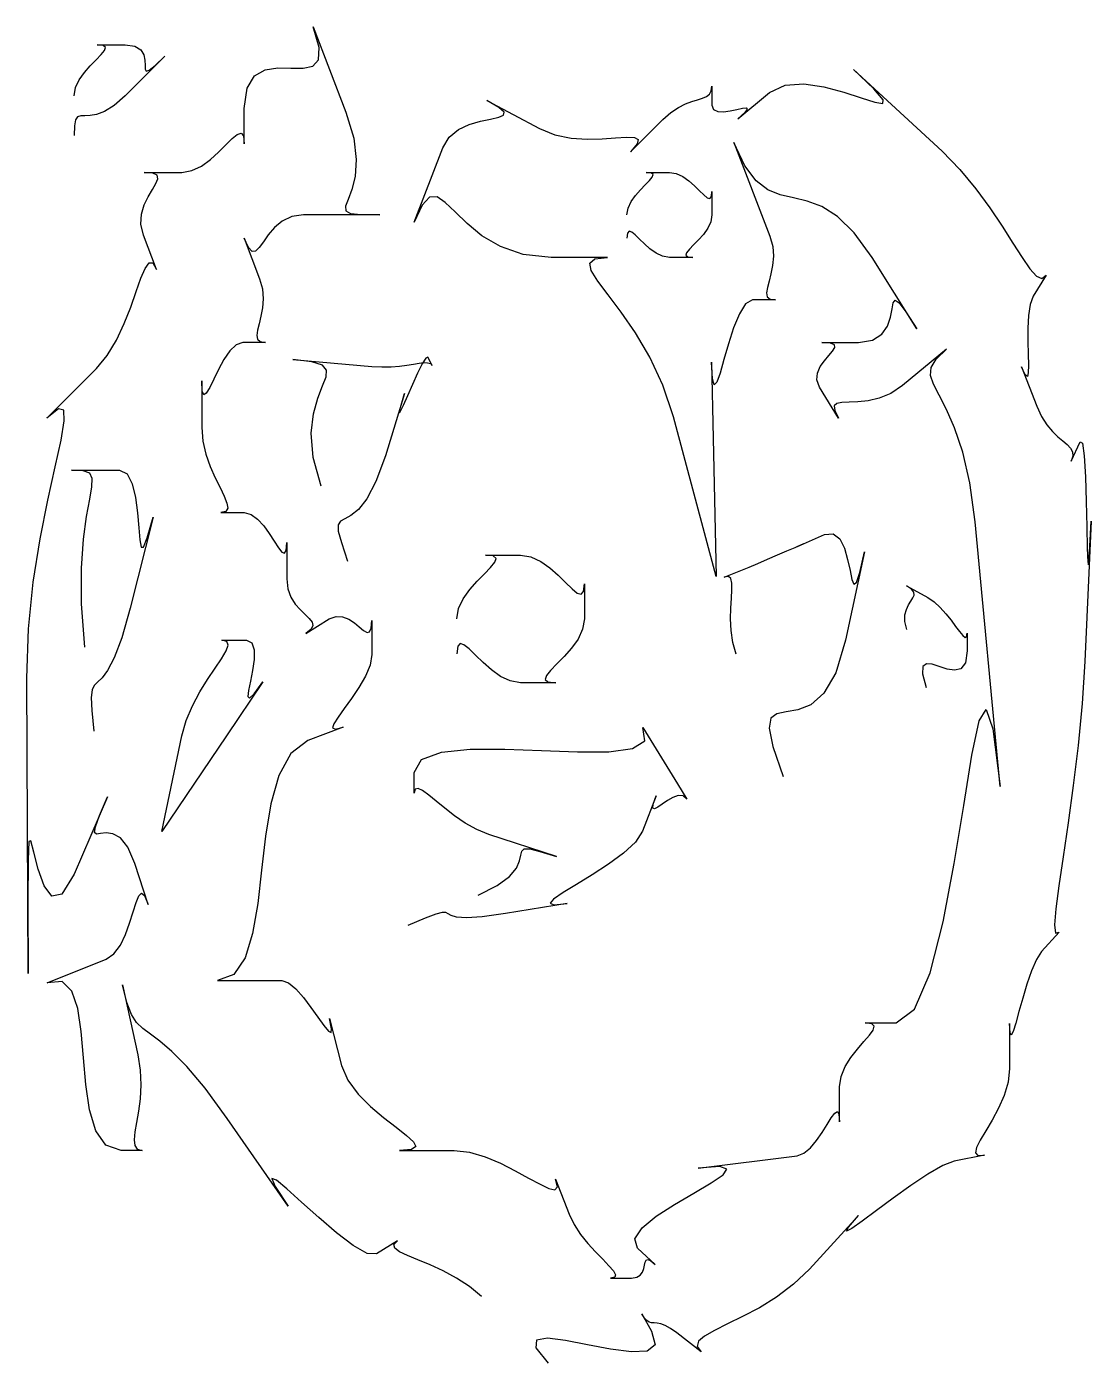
# Model space of a CAD drawing. Extents: x 1 to 224, y 2 to 223.
# Drawn here: x 119.89 to 144.92, y 80 to 111.42 of the extents above; entities that cross this region are included whole.
import ezdxf

# ---------------------------------------------------------------- set-up
doc = ezdxf.new("R2010")
doc.units = 0

msp = doc.modelspace()

# ---------------------------------------------------------------- linework, layer by layer
for points in [[(130.579, 81.564), (130.301, 81.801), (129.996, 82.001), (129.68, 82.168), (129.37, 82.309), (129.084, 82.427), (128.839, 82.529), (128.652, 82.619), (128.539, 82.704), (128.519, 82.787), (128.608, 82.876), (128.11, 82.568), (127.892, 82.58), (127.566, 82.765), (127.172, 83.065), (126.752, 83.425), (126.349, 83.788), (126.003, 84.099), (125.757, 84.301), (125.653, 84.339), (125.731, 84.155), (126.034, 83.694), (124.603, 85.754), (124.082, 86.463), (123.651, 86.975), (123.3, 87.33), (123.018, 87.569), (122.793, 87.735), (122.614, 87.868), (122.47, 88.009), (122.35, 88.2), (122.242, 88.481), (122.136, 88.895), (122.501, 87.25), (122.557, 86.886), (122.569, 86.541), (122.55, 86.218), (122.512, 85.923), (122.468, 85.661), (122.43, 85.436), (122.412, 85.252), (122.425, 85.115), (122.483, 85.03), (122.598, 85), (122.106, 85), (121.748, 85.125), (121.511, 85.464), (121.363, 85.957), (121.277, 86.548), (121.221, 87.181), (121.167, 87.796), (121.084, 88.338), (120.943, 88.748), (120.715, 88.97), (120.369, 88.946), (121.75, 89.499), (121.936, 89.628), (122.087, 89.831), (122.208, 90.081), (122.306, 90.349), (122.387, 90.608), (122.456, 90.829), (122.52, 90.986), (122.586, 91.05), (122.658, 90.993), (122.743, 90.787), (122.43, 91.75), (122.264, 92.132), (122.088, 92.35), (121.913, 92.447), (121.752, 92.466), (121.618, 92.45), (121.523, 92.44), (121.479, 92.479), (121.499, 92.611), (121.596, 92.877), (121.782, 93.32), (121, 91.5), (120.712, 91.025), (120.479, 90.981), (120.295, 91.225), (120.154, 91.617), (120.051, 92.015), (119.98, 92.278), (119.937, 92.266), (119.916, 91.836), (119.911, 90.848), (119.916, 89.161), (119.885, 96.109), (119.926, 97.266), (120.04, 98.364), (120.201, 99.381), (120.381, 100.292), (120.554, 101.074), (120.692, 101.703), (120.769, 102.155), (120.757, 102.407), (120.63, 102.436), (120.36, 102.217), (121.527, 103.385), (121.781, 103.694), (121.996, 104.057), (122.178, 104.445), (122.331, 104.834), (122.461, 105.198), (122.572, 105.509), (122.671, 105.742), (122.761, 105.872), (122.849, 105.871), (122.94, 105.715), (122.629, 106.526), (122.57, 106.782), (122.585, 107.019), (122.65, 107.235), (122.743, 107.428), (122.842, 107.595), (122.925, 107.736), (122.969, 107.849), (122.953, 107.932), (122.853, 107.983), (122.648, 108), (123.531, 108), (123.769, 108.041), (123.994, 108.149), (124.205, 108.302), (124.397, 108.475), (124.569, 108.647), (124.716, 108.794), (124.835, 108.893), (124.925, 108.922), (124.981, 108.857), (125, 108.675), (125, 109.5), (125.066, 109.981), (125.243, 110.268), (125.496, 110.41), (125.793, 110.455), (126.1, 110.453), (126.384, 110.451), (126.612, 110.498), (126.75, 110.644), (126.765, 110.937), (126.623, 111.425), (127.393, 109.418), (127.577, 108.804), (127.635, 108.303), (127.606, 107.904), (127.529, 107.595), (127.441, 107.365), (127.381, 107.203), (127.388, 107.097), (127.498, 107.035), (127.752, 107.007), (128.187, 107), (126.393, 107), (126.116, 106.959), (125.892, 106.852), (125.712, 106.702), (125.567, 106.533), (125.45, 106.369), (125.353, 106.233), (125.267, 106.15), (125.185, 106.142), (125.097, 106.234), (124.997, 106.45), (125.362, 105.5), (125.428, 105.258), (125.447, 105.027), (125.431, 104.812), (125.394, 104.616), (125.35, 104.441), (125.313, 104.29), (125.296, 104.168), (125.313, 104.077), (125.377, 104.02), (125.501, 104), (124.969, 104), (124.812, 103.945), (124.663, 103.801), (124.524, 103.598), (124.398, 103.366), (124.285, 103.138), (124.188, 102.942), (124.109, 102.809), (124.05, 102.771), (124.013, 102.858), (124, 103.1), (124, 102), (124.027, 101.677), (124.1, 101.37), (124.201, 101.083), (124.317, 100.821), (124.431, 100.588), (124.529, 100.387), (124.595, 100.224), (124.614, 100.102), (124.571, 100.026), (124.45, 100), (125, 100), (125.162, 99.957), (125.315, 99.845), (125.459, 99.686), (125.59, 99.506), (125.706, 99.328), (125.806, 99.175), (125.888, 99.072), (125.949, 99.042), (125.987, 99.11), (126, 99.298), (126, 98.441), (126.027, 98.206), (126.1, 98.011), (126.201, 97.85), (126.317, 97.718), (126.431, 97.606), (126.529, 97.511), (126.595, 97.425), (126.614, 97.342), (126.571, 97.255), (126.45, 97.16), (127, 97.5), (127.162, 97.56), (127.315, 97.55), (127.459, 97.491), (127.59, 97.404), (127.706, 97.31), (127.806, 97.23), (127.888, 97.184), (127.949, 97.194), (127.987, 97.281), (128, 97.465), (128, 96.666), (127.959, 96.415), (127.851, 96.151), (127.698, 95.884), (127.525, 95.628), (127.353, 95.392), (127.206, 95.19), (127.107, 95.034), (127.078, 94.935), (127.143, 94.904), (127.325, 94.955), (126.5, 94.638), (126.097, 94.333), (125.816, 93.819), (125.628, 93.153), (125.503, 92.391), (125.409, 91.592), (125.318, 90.81), (125.198, 90.103), (125.02, 89.528), (124.753, 89.141), (124.368, 89), (125.883, 89), (126.041, 88.945), (126.214, 88.801), (126.394, 88.598), (126.57, 88.366), (126.733, 88.138), (126.872, 87.942), (126.979, 87.809), (127.043, 87.771), (127.054, 87.858), (127.002, 88.1), (127.29, 87), (127.439, 86.65), (127.676, 86.328), (127.966, 86.035), (128.276, 85.774), (128.572, 85.547), (128.819, 85.356), (128.985, 85.204), (129.035, 85.092), (128.936, 85.023), (128.654, 85), (129.938, 85), (130.297, 84.959), (130.665, 84.851), (131.028, 84.698), (131.373, 84.525), (131.687, 84.353), (131.956, 84.206), (132.167, 84.107), (132.308, 84.078), (132.364, 84.143), (132.322, 84.325), (132.638, 83.5), (132.756, 83.258), (132.909, 83.027), (133.082, 82.812), (133.261, 82.616), (133.43, 82.441), (133.575, 82.29), (133.681, 82.168), (133.733, 82.077), (133.716, 82.02), (133.616, 82), (134.107, 82), (134.231, 82.019), (134.314, 82.07), (134.366, 82.142), (134.396, 82.223), (134.414, 82.304), (134.43, 82.373), (134.453, 82.419), (134.493, 82.433), (134.56, 82.402), (134.662, 82.317), (134.25, 82.705), (134.184, 82.924), (134.355, 83.179), (134.691, 83.453), (135.121, 83.732), (135.574, 83.998), (135.978, 84.236), (136.261, 84.43), (136.353, 84.563), (136.182, 84.62), (135.675, 84.584), (138, 84.875), (138.162, 84.936), (138.315, 85.064), (138.459, 85.234), (138.59, 85.424), (138.706, 85.61), (138.806, 85.77), (138.888, 85.879), (138.949, 85.915), (138.987, 85.855), (139, 85.675), (139, 86.5), (139.037, 86.742), (139.133, 86.973), (139.268, 87.188), (139.422, 87.384), (139.574, 87.559), (139.705, 87.71), (139.793, 87.832), (139.818, 87.923), (139.76, 87.98), (139.599, 88), (140.332, 88), (140.765, 88.324), (141.13, 89.176), (141.439, 90.377), (141.699, 91.75), (141.92, 93.114), (142.112, 94.292), (142.284, 95.105), (142.445, 95.373), (142.605, 94.919), (142.774, 93.563), (142.189, 99.783), (142.064, 100.696), (141.897, 101.422), (141.707, 101.99), (141.516, 102.427), (141.345, 102.76), (141.213, 103.017), (141.143, 103.226), (141.156, 103.414), (141.272, 103.61), (141.512, 103.839), (140.482, 102.985), (140.208, 102.801), (139.935, 102.687), (139.674, 102.627), (139.433, 102.602), (139.223, 102.596), (139.054, 102.59), (138.935, 102.567), (138.876, 102.511), (138.888, 102.402), (138.979, 102.224), (138.53, 102.951), (138.468, 103.121), (138.482, 103.282), (138.548, 103.432), (138.645, 103.57), (138.748, 103.692), (138.837, 103.797), (138.888, 103.883), (138.878, 103.946), (138.786, 103.986), (138.587, 104), (139.449, 104), (139.779, 104.054), (139.997, 104.195), (140.127, 104.387), (140.198, 104.596), (140.234, 104.79), (140.262, 104.933), (140.308, 104.992), (140.399, 104.932), (140.56, 104.719), (140.817, 104.319), (139.768, 106), (139.346, 106.582), (138.952, 106.964), (138.584, 107.194), (138.239, 107.323), (137.914, 107.398), (137.607, 107.47), (137.317, 107.587), (137.04, 107.799), (136.774, 108.154), (136.517, 108.702), (137.362, 106.5), (137.428, 106.258), (137.445, 106.027), (137.427, 105.812), (137.388, 105.616), (137.342, 105.441), (137.303, 105.29), (137.285, 105.168), (137.301, 105.077), (137.366, 105.02), (137.493, 105), (136.95, 105), (136.792, 104.911), (136.645, 104.676), (136.51, 104.346), (136.389, 103.97), (136.282, 103.598), (136.189, 103.28), (136.113, 103.065), (136.055, 103.003), (136.014, 103.144), (135.993, 103.537), (136.03, 101.75), (136.099, 98.5), (136.099, 98.5), (135.098, 102.25), (135.098, 102.25), (134.846, 102.999), (134.537, 103.658), (134.199, 104.229), (133.862, 104.715), (133.557, 105.119), (133.313, 105.443), (133.16, 105.691), (133.128, 105.864), (133.246, 105.967), (133.545, 106), (132.215, 106), (131.56, 106.07), (131.024, 106.254), (130.589, 106.51), (130.24, 106.796), (129.958, 107.071), (129.729, 107.294), (129.535, 107.422), (129.36, 107.415), (129.186, 107.232), (128.997, 106.83), (129.669, 108.579), (129.823, 108.831), (130.041, 109.008), (130.294, 109.127), (130.554, 109.204), (130.794, 109.255), (130.986, 109.296), (131.101, 109.345), (131.112, 109.416), (130.99, 109.526), (130.707, 109.692), (131.947, 109.028), (132.308, 108.884), (132.686, 108.808), (133.062, 108.782), (133.418, 108.79), (133.735, 108.811), (133.994, 108.827), (134.177, 108.821), (134.266, 108.774), (134.241, 108.668), (134.084, 108.484), (134.847, 109.247), (135.033, 109.411), (135.21, 109.528), (135.376, 109.61), (135.527, 109.666), (135.661, 109.707), (135.777, 109.742), (135.871, 109.781), (135.941, 109.836), (135.985, 109.915), (136, 110.03), (136, 109.578), (136.037, 109.475), (136.135, 109.43), (136.272, 109.426), (136.429, 109.448), (136.584, 109.481), (136.716, 109.509), (136.806, 109.516), (136.831, 109.487), (136.773, 109.407), (136.609, 109.261), (137.353, 109.878), (137.718, 110.051), (138.158, 110.082), (138.632, 110.013), (139.098, 109.888), (139.512, 109.752), (139.832, 109.648), (140.017, 109.619), (140.023, 109.709), (139.809, 109.963), (139.331, 110.423), (141.41, 108.496), (141.831, 108.066), (142.206, 107.616), (142.536, 107.165), (142.826, 106.732), (143.077, 106.337), (143.293, 105.997), (143.477, 105.733), (143.63, 105.563), (143.758, 105.507), (143.861, 105.584), (143.553, 105.086), (143.48, 104.894), (143.441, 104.634), (143.426, 104.334), (143.427, 104.022), (143.435, 103.724), (143.442, 103.47), (143.439, 103.285), (143.417, 103.198), (143.368, 103.236), (143.283, 103.427), (143.636, 102.506), (143.75, 102.259), (143.876, 102.062), (144.007, 101.906), (144.136, 101.784), (144.254, 101.684), (144.356, 101.598), (144.434, 101.516), (144.48, 101.43), (144.488, 101.33), (144.45, 101.208), (144.66, 101.666), (144.714, 101.636), (144.754, 101.331), (144.781, 100.842), (144.799, 100.257), (144.813, 99.668), (144.825, 99.163), (144.838, 98.834), (144.856, 98.771), (144.882, 99.063), (144.92, 99.8), (144.771, 96.5), (144.707, 95.508), (144.611, 94.527), (144.496, 93.583), (144.374, 92.702), (144.256, 91.908), (144.156, 91.227), (144.084, 90.683), (144.053, 90.303), (144.075, 90.11), (144.162, 90.13), (143.75, 89.679), (143.629, 89.493), (143.514, 89.228), (143.406, 88.914), (143.308, 88.583), (143.22, 88.267), (143.145, 87.996), (143.084, 87.801), (143.038, 87.714), (143.01, 87.767), (143, 87.989), (143, 86.929), (142.964, 86.61), (142.87, 86.296), (142.737, 85.994), (142.586, 85.712), (142.437, 85.459), (142.309, 85.241), (142.223, 85.067), (142.198, 84.945), (142.254, 84.883), (142.412, 84.888), (141.694, 84.75), (141.426, 84.647), (141.074, 84.443), (140.674, 84.174), (140.26, 83.877), (139.868, 83.585), (139.532, 83.336), (139.286, 83.164), (139.167, 83.105), (139.208, 83.195), (139.445, 83.469), (138.291, 82.209), (137.918, 81.853), (137.519, 81.554), (137.114, 81.304), (136.722, 81.095), (136.363, 80.92), (136.057, 80.769), (135.822, 80.636), (135.68, 80.513), (135.649, 80.391), (135.749, 80.264), (135.176, 80.709), (135.023, 80.816), (134.897, 80.883), (134.794, 80.921), (134.709, 80.938), (134.639, 80.944), (134.578, 80.95), (134.523, 80.965), (134.469, 80.999), (134.412, 81.061), (134.347, 81.162), (134.579, 80.75), (134.661, 80.429), (134.479, 80.281), (134.106, 80.262), (133.613, 80.327), (133.072, 80.432), (132.553, 80.533), (132.13, 80.584), (131.873, 80.541), (131.855, 80.36), (132.146, 79.997)], [(121, 109.8), (121.033, 109.994), (121.12, 110.178), (121.241, 110.35), (121.38, 110.508), (121.517, 110.647), (121.635, 110.768), (121.714, 110.866), (121.737, 110.939), (121.685, 110.984), (121.54, 111), (122.2, 111), (122.428, 110.967), (122.566, 110.883), (122.637, 110.766), (122.663, 110.637), (122.667, 110.517), (122.67, 110.424), (122.697, 110.379), (122.767, 110.403), (122.906, 110.514), (123.133, 110.733), (122.2, 109.8), (121.94, 109.572), (121.717, 109.434), (121.529, 109.363), (121.374, 109.337), (121.25, 109.333), (121.154, 109.33), (121.083, 109.303), (121.035, 109.233), (121.008, 109.094), (121, 108.867)], [(134, 107), (134.027, 107.162), (134.1, 107.315), (134.201, 107.459), (134.317, 107.59), (134.431, 107.706), (134.529, 107.806), (134.595, 107.888), (134.614, 107.949), (134.571, 107.987), (134.45, 108), (135, 108), (135.162, 107.973), (135.315, 107.9), (135.459, 107.799), (135.59, 107.683), (135.706, 107.569), (135.806, 107.471), (135.888, 107.405), (135.949, 107.386), (135.987, 107.429), (136, 107.55), (136, 107), (135.973, 106.838), (135.9, 106.685), (135.799, 106.541), (135.683, 106.41), (135.569, 106.294), (135.471, 106.194), (135.405, 106.112), (135.386, 106.051), (135.429, 106.013), (135.55, 106), (135, 106), (134.838, 106.027), (134.685, 106.1), (134.541, 106.201), (134.41, 106.317), (134.294, 106.431), (134.194, 106.529), (134.112, 106.595), (134.051, 106.614), (134.013, 106.571), (134, 106.45)], [(126.807, 100.619), (126.625, 101.299), (126.578, 101.864), (126.626, 102.324), (126.728, 102.691), (126.841, 102.977), (126.925, 103.193), (126.938, 103.352), (126.839, 103.465), (126.587, 103.544), (126.141, 103.601), (128, 103.437), (128.238, 103.425), (128.455, 103.43), (128.652, 103.446), (128.827, 103.469), (128.982, 103.493), (129.114, 103.514), (129.224, 103.526), (129.312, 103.525), (129.377, 103.505), (129.419, 103.461), (129.32, 103.652), (129.268, 103.635), (129.181, 103.496), (129.072, 103.276), (128.954, 103.013), (128.839, 102.749), (128.74, 102.522), (128.671, 102.374), (128.645, 102.345), (128.673, 102.474), (128.77, 102.801), (128.32, 101.335), (128.098, 100.729), (127.883, 100.324), (127.684, 100.073), (127.508, 99.932), (127.364, 99.856), (127.262, 99.799), (127.208, 99.716), (127.213, 99.563), (127.285, 99.293), (127.432, 98.861)], [(121.25, 96.832), (121.175, 97.853), (121.173, 98.695), (121.22, 99.374), (121.293, 99.907), (121.367, 100.312), (121.42, 100.605), (121.428, 100.803), (121.366, 100.924), (121.21, 100.984), (120.938, 101), (122.066, 101), (122.245, 100.911), (122.367, 100.679), (122.445, 100.356), (122.493, 99.993), (122.523, 99.643), (122.548, 99.357), (122.58, 99.188), (122.634, 99.186), (122.721, 99.405), (122.855, 99.895), (122.316, 97.75), (122.119, 97.054), (121.942, 96.583), (121.787, 96.286), (121.656, 96.112), (121.551, 96.013), (121.472, 95.937), (121.422, 95.834), (121.403, 95.653), (121.415, 95.345), (121.462, 94.859)], [(136.573, 96.67), (136.491, 96.949), (136.449, 97.228), (136.437, 97.499), (136.444, 97.754), (136.459, 97.985), (136.471, 98.183), (136.471, 98.34), (136.447, 98.448), (136.388, 98.498), (136.285, 98.482), (136.716, 98.655), (136.874, 98.72), (137.077, 98.805), (137.306, 98.903), (137.541, 99.003), (137.763, 99.099), (137.954, 99.181), (138.093, 99.241), (138.163, 99.27), (138.143, 99.26), (138.015, 99.201), (138.644, 99.485), (138.851, 99.504), (139.004, 99.38), (139.113, 99.161), (139.191, 98.897), (139.247, 98.636), (139.292, 98.426), (139.339, 98.316), (139.396, 98.355), (139.476, 98.592), (139.59, 99.075), (139.144, 97.001), (138.911, 96.234), (138.63, 95.751), (138.325, 95.482), (138.022, 95.359), (137.747, 95.311), (137.525, 95.27), (137.381, 95.167), (137.342, 94.933), (137.432, 94.498), (137.677, 93.792)], [(130, 97.5), (130.041, 97.742), (130.149, 97.973), (130.302, 98.188), (130.475, 98.384), (130.647, 98.559), (130.794, 98.71), (130.893, 98.832), (130.922, 98.923), (130.857, 98.98), (130.675, 99), (131.5, 99), (131.742, 98.959), (131.973, 98.851), (132.188, 98.698), (132.384, 98.525), (132.559, 98.353), (132.71, 98.206), (132.832, 98.107), (132.923, 98.078), (132.98, 98.143), (133, 98.325), (133, 97.5), (132.959, 97.258), (132.851, 97.027), (132.698, 96.812), (132.525, 96.616), (132.353, 96.441), (132.206, 96.29), (132.107, 96.168), (132.078, 96.077), (132.143, 96.02), (132.325, 96), (131.5, 96), (131.258, 96.041), (131.027, 96.149), (130.812, 96.302), (130.616, 96.475), (130.441, 96.647), (130.29, 96.794), (130.168, 96.893), (130.077, 96.922), (130.02, 96.857), (130, 96.675)], [(140.579, 97.25), (140.536, 97.438), (140.538, 97.594), (140.571, 97.723), (140.622, 97.829), (140.679, 97.917), (140.727, 97.993), (140.753, 98.062), (140.745, 98.129), (140.689, 98.198), (140.572, 98.275), (141.079, 98), (141.228, 97.899), (141.369, 97.768), (141.501, 97.62), (141.622, 97.468), (141.729, 97.323), (141.822, 97.2), (141.897, 97.11), (141.953, 97.065), (141.988, 97.078), (142, 97.162), (142, 96.75), (141.961, 96.47), (141.856, 96.329), (141.705, 96.291), (141.529, 96.319), (141.347, 96.378), (141.178, 96.433), (141.044, 96.447), (140.962, 96.384), (140.954, 96.209), (141.039, 95.886)], [(123.53, 94.75), (123.635, 95.114), (123.783, 95.459), (123.957, 95.782), (124.14, 96.077), (124.315, 96.339), (124.465, 96.564), (124.572, 96.748), (124.621, 96.885), (124.593, 96.97), (124.472, 97), (125.05, 97), (125.182, 96.938), (125.236, 96.776), (125.233, 96.548), (125.196, 96.289), (125.145, 96.034), (125.102, 95.817), (125.089, 95.673), (125.126, 95.636), (125.236, 95.741), (125.44, 96.023), (124.58, 94.75), (123.061, 92.5), (123.061, 92.5), (123.53, 94.75)], [(130.5, 91), (130.951, 91.23), (131.238, 91.445), (131.4, 91.64), (131.476, 91.808), (131.506, 91.943), (131.53, 92.04), (131.586, 92.091), (131.714, 92.09), (131.953, 92.033), (132.342, 91.911), (130.75, 92.43), (130.467, 92.546), (130.198, 92.698), (129.948, 92.87), (129.718, 93.047), (129.514, 93.215), (129.339, 93.359), (129.196, 93.464), (129.09, 93.515), (129.023, 93.499), (129, 93.399), (129, 93.887), (129.172, 94.194), (129.637, 94.365), (130.315, 94.434), (131.126, 94.436), (131.992, 94.404), (132.834, 94.373), (133.573, 94.378), (134.129, 94.452), (134.423, 94.63), (134.376, 94.947), (135.188, 93.623), (135.41, 93.259), (135.41, 93.259), (135.319, 93.341), (135.205, 93.348), (135.08, 93.304), (134.952, 93.229), (134.831, 93.145), (134.728, 93.073), (134.652, 93.035), (134.612, 93.052), (134.62, 93.147), (134.684, 93.339), (134.365, 92.509), (134.199, 92.254), (133.919, 91.991), (133.568, 91.731), (133.186, 91.483), (132.816, 91.258), (132.499, 91.065), (132.277, 90.913), (132.192, 90.813), (132.284, 90.774), (132.597, 90.807), (131.143, 90.57), (130.592, 90.495), (130.224, 90.473), (129.996, 90.487), (129.867, 90.523), (129.795, 90.563), (129.74, 90.593), (129.659, 90.596), (129.51, 90.557), (129.253, 90.46), (128.846, 90.289)]]:
    msp.add_lwpolyline(points)

doc.saveas('drawing.dxf')
